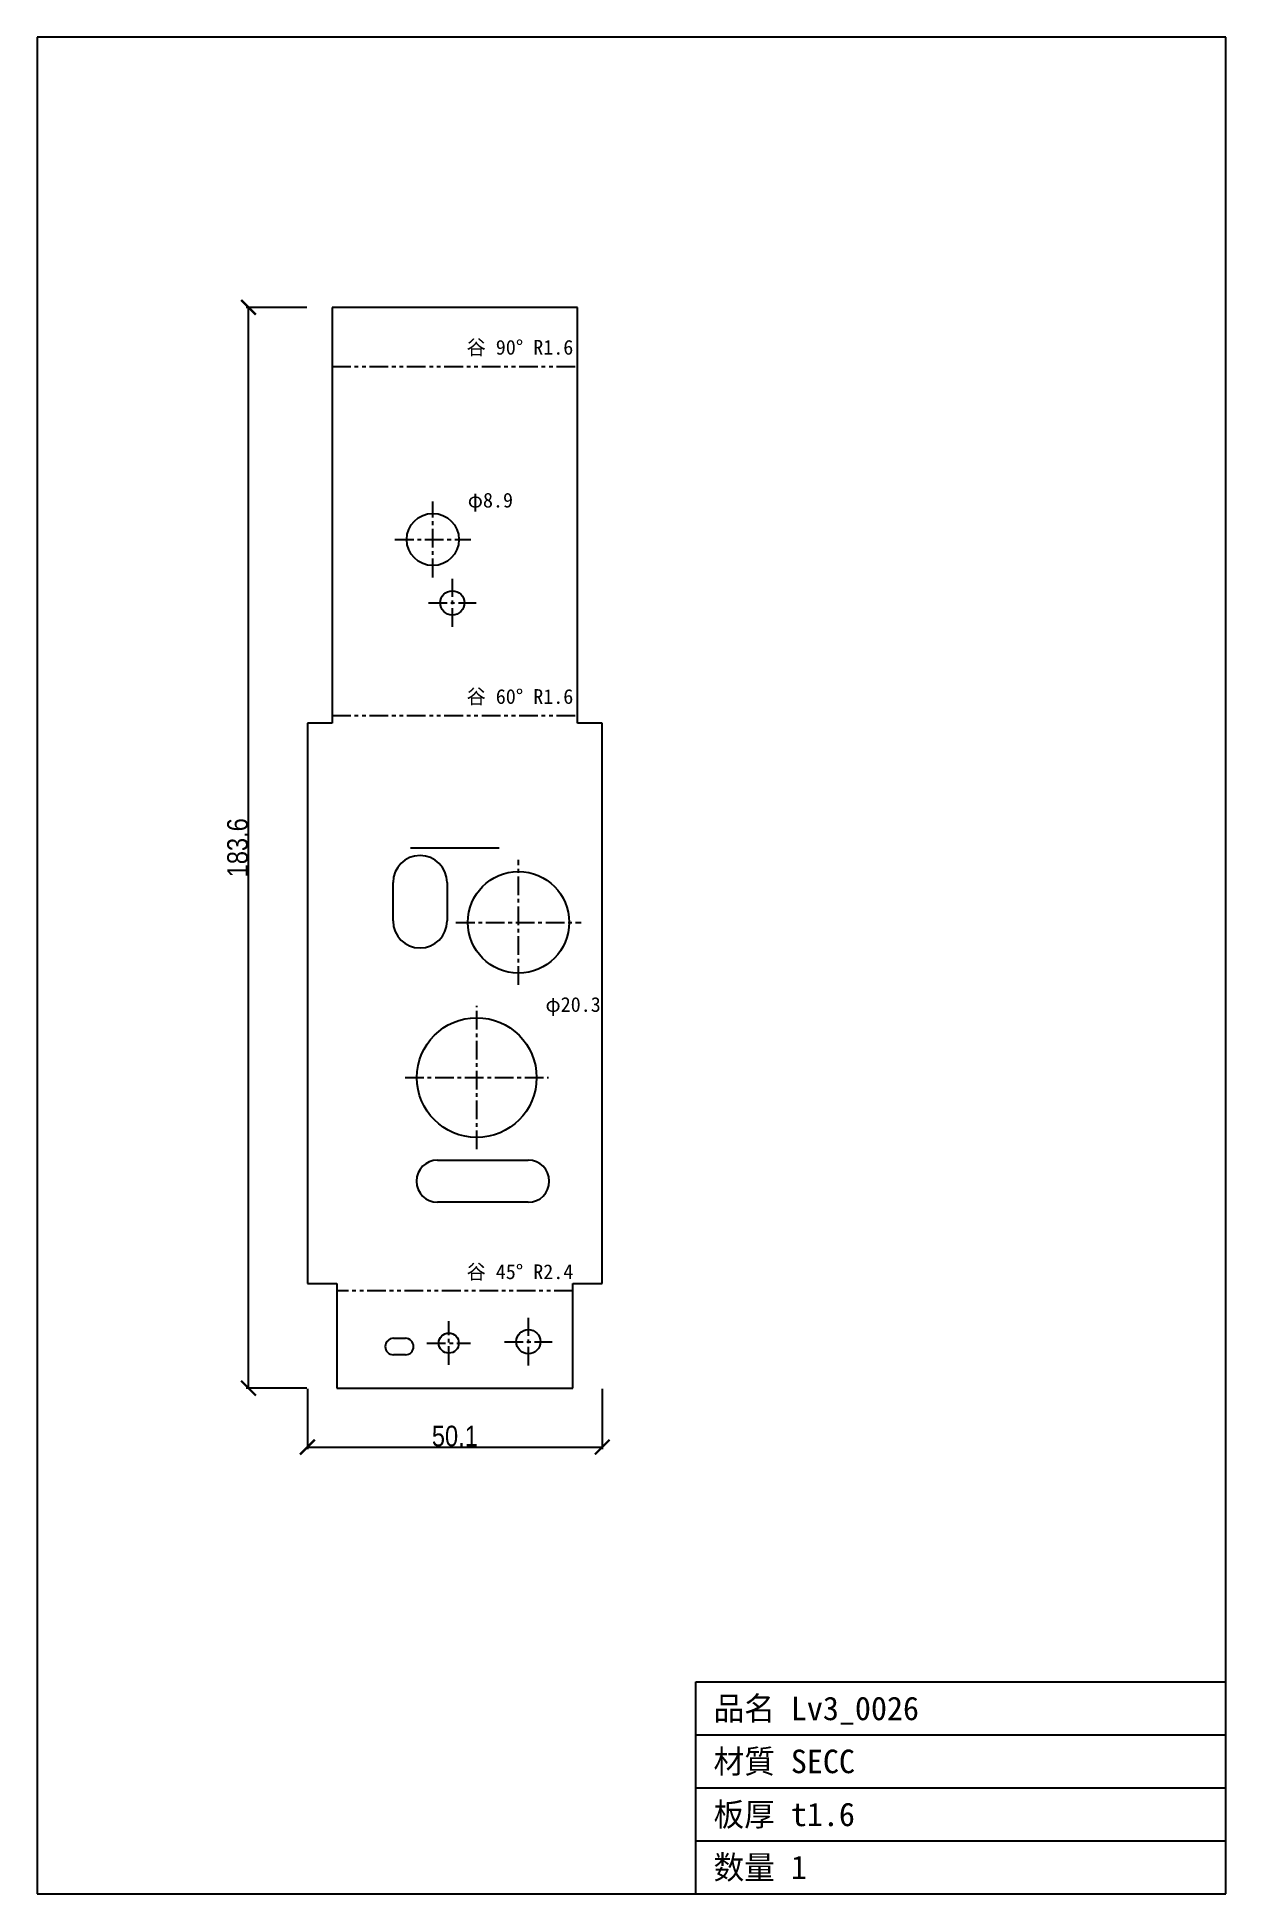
# Model space of a CAD drawing. Header units: millimetres. Extents: x -46 to 156, y -104 to 212.
import ezdxf

# ---------------------------------------------------------------- set-up
doc = ezdxf.new("R2010")
doc.units = ezdxf.units.MM
doc.linetypes.add('CENTER', pattern=[5.08, 3.175, -0.635, 0.635, -0.635])
doc.linetypes.add('PHANTOM', pattern=[6.35, 3.175, -0.635, 0.635, -0.635, 0.635, -0.635])
for name, color, linetype in [('ケガキ', 7, 'Continuous'), ('中心線', 7, 'Continuous'), ('図枠', 7, 'Continuous'), ('外形', 7, 'Continuous'), ('寸法', 7, 'Continuous'), ('文字', 7, 'Continuous'), ('曲げ線', 7, 'Continuous')]:
    doc.layers.add(name, color=color, linetype=linetype)
doc.styles.add('OpenSansCondensed-Light', font='OpenSansCondensed-Light.ttf')
doc.dimstyles.new('EZDXF', dxfattribs={"dimtxt": 0.25, "dimasz": 0.175, "dimexe": 0.375, "dimexo": 0.125, "dimgap": 0.1, "dimtad": 1, "dimlfac": 100, "dimzin": 12, "dimdsep": 46, "dimtxsty": 'OpenSansCondensed-Light', "dimblk": 'ARCHTICK', "dimcen": 2.5, "dimazin": 3, "dimtfac": 0.5, "dimtmove": 2, "dimatfit": 3})

# ---------------------------------------------------------------- blocks, each defined once
blk = doc.blocks.new('_ARCHTICK')
at = {"color": 0, "linetype": 'BYBLOCK', "const_width": 0.15}
blk.add_lwpolyline([(-0.5, -0.5), (0.5, 0.5)], dxfattribs=at)

msp = doc.modelspace()

# ---------------------------------------------------------------- linework, layer by layer
at = {"layer": 'ケガキ'}
msp.add_line((17.53, 74.01), (32.55, 74.01), dxfattribs=at)
at = {"layer": '中心線', "color": 1, "linetype": 'CENTER'}
for p, q in [((21.3, 119.95), (21.3, 132.81)), ((14.87, 126.38), (27.73, 126.38)), ((24.62, 111.56), (24.62, 119.67)), ((20.56, 115.61), (28.67, 115.61)), ((35.85, 50.72), (35.85, 71.96)), ((25.23, 61.34), (46.47, 61.34)), ((28.76, 22.8), (28.76, 47.14)), ((16.59, 34.97), (40.93, 34.97)), ((37.53, -13.96), (37.53, -5.85)), ((24.01, -13.84), (24.01, -6.42)), ((20.3, -10.13), (27.72, -10.13)), ((33.48, -9.9), (41.59, -9.9))]:
    msp.add_line(p, q, dxfattribs=at)
at = {"layer": '図枠'}
for p, q in [((155.98, 211.72), (-45.9, 211.72)), ((-45.9, 211.72), (-45.9, -103.69)), ((155.98, -103.69), (155.98, 211.72)), ((65.98, -103.69), (65.98, -67.69)), ((65.98, -67.69), (155.98, -67.69)), ((65.98, -76.69), (155.98, -76.69)), ((65.98, -85.69), (155.98, -85.69)), ((65.98, -94.69), (155.98, -94.69)), ((-45.9, -103.69), (155.98, -103.69))]:
    msp.add_line(p, q, dxfattribs=at)
at = {"layer": '外形'}
for p, q in [((45.88, 165.81), (4.2, 165.81)), ((4.2, 165.81), (4.2, 95.2)), ((45.88, 95.2), (45.88, 165.81)), ((4.2, 95.2), (0, 95.2)), ((0, 95.2), (0, 0)), ((50.08, 95.2), (45.88, 95.2)), ((50.08, 0), (50.08, 95.2)), ((14.55, 61.58), (14.55, 68.12)), ((23.71, 68.12), (23.71, 61.58)), ((22.09, 20.95), (37.5, 20.95)), ((37.5, 13.79), (22.09, 13.79)), ((0, 0), (5, 0)), ((5, 0), (5, -17.79)), ((45.08, -17.79), (45.08, 0)), ((45.08, 0), (50.08, 0)), ((14.62, -9.32), (16.64, -9.32)), ((16.64, -12.12), (14.62, -12.12)), ((5, -17.79), (45.08, -17.79))]:
    msp.add_line(p, q, dxfattribs=at)
for centre, radius in [((21.3, 126.38), 4.43), ((24.62, 115.61), 2.06), ((35.85, 61.34), 8.62), ((28.76, 34.97), 10.17), ((24.01, -10.13), 1.71), ((37.53, -9.9), 2.06)]:
    msp.add_circle(centre, radius, dxfattribs=at)
for centre, radius, start, end in [((19.13, 68.12), 4.58, 0, 180), ((19.13, 61.58), 4.58, 180, 0), ((22.09, 17.37), 3.58, 90, -90), ((37.5, 17.37), 3.58, -90, 90), ((14.62, -10.72), 1.4, 90, -90), ((16.64, -10.72), 1.4, -90, 90)]:
    msp.add_arc(centre, radius, start, end, dxfattribs=at)
at = {"layer": '曲げ線', "color": 3, "linetype": 'PHANTOM'}
for p, q in [((4.2, 155.78), (45.88, 155.78)), ((4.2, 96.46), (45.88, 96.46)), ((45.08, -1.26), (5, -1.26))]:
    msp.add_line(p, q, dxfattribs=at)

# ---------------------------------------------------------------- texts
at = {"layer": '文字'}
for s, height, p in [('谷 90° R1.6', 2.5, (27.04, 157.78)), ('φ8.9', 2.5, (27.23, 131.81)), ('谷 60° R1.6', 2.5, (27.04, 98.46)), ('φ20.3', 2.5, (40.43, 46.14)), ('谷 45° R2.4', 2.5, (27.04, 0.74)), ('品名 Lv3_0026', 4, (68.98, -74.19)), ('材質 SECC', 4, (68.98, -83.19)), ('板厚 t1.6', 4, (68.98, -92.19)), ('数量 1', 4, (68.98, -101.19))]:
    msp.add_text(s, height=height, dxfattribs=at).set_placement(p)

# ---------------------------------------------------------------- dimensions: what is measured, and where the dimension line sits
at = {"layer": '寸法'}
msp.add_linear_dim(base=(-10, -17.79), p1=(0, -17.79), p2=(0, 165.81), angle=90, dimstyle='EZDXF', override={"dimtxt": 3.5, "dimasz": 2.5, "dimdec": 1, "dimlfac": 1}, dxfattribs=at).render()
msp.add_linear_dim(base=(0, -27.79), p1=(0, -17.79), p2=(50.08, -17.79), dimstyle='EZDXF', override={"dimtxt": 3.5, "dimasz": 2.5, "dimdec": 1, "dimlfac": 1}, dxfattribs=at).render()

doc.saveas('drawing.dxf')
